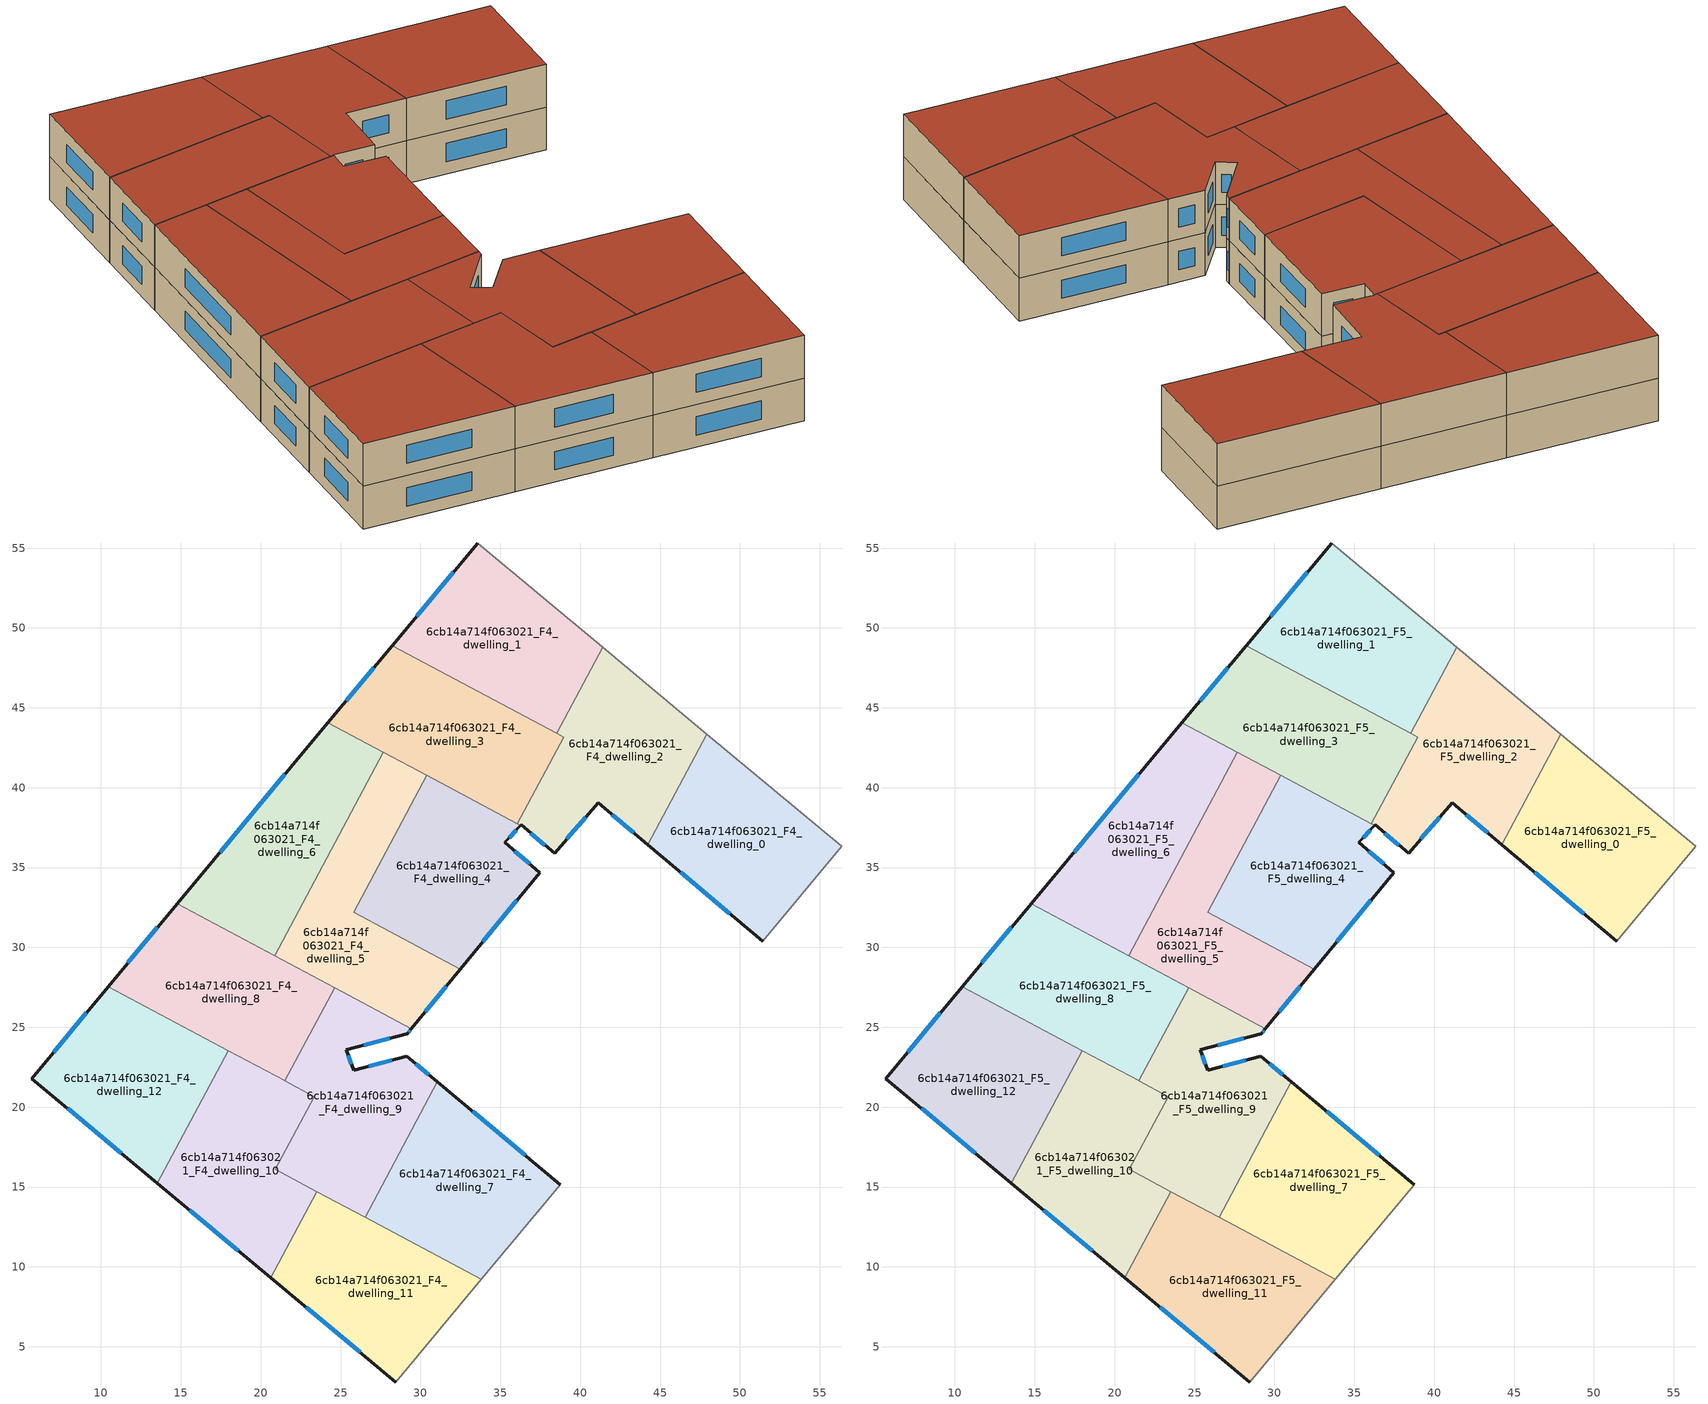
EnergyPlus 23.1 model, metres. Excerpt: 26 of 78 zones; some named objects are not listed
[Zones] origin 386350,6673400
6cb14a714f063021_F4_dwelling_0
 floor to 6cb14a714f063021_F3_dwelling_0 (EU_floor_Construction): 56.38,36.32 51.44,30.38 44.24,36.44 47.94,43.36 z12
 wall outside (EU_wall_Construction): 44.24,36.44 51.44,30.38 z12:15
 wall to 6cb14a714f063021_F4_dwelling_2 (EU_wall_Construction): 47.94,43.36 44.24,36.44 z12:15
 wall adiabatic (EU_wall_Construction): 51.44,30.38 56.38,36.32 47.94,43.36 z12:15
 window (EU_Window_Construction): 46.3,34.71 49.38,32.11 z12.86:14.14
6cb14a714f063021_F4_dwelling_1
 floor to 6cb14a714f063021_F3_dwelling_1 (EU_floor_Construction): 41.42,48.79 38.54,43.39 28.23,48.9 33.58,55.32 z12
 wall outside (EU_wall_Construction): 33.58,55.32 28.23,48.9 z12:15
 wall adiabatic (EU_wall_Construction): 41.42,48.79 33.58,55.32 z12:15
 wall to 6cb14a714f063021_F4_dwelling_2 (EU_wall_Construction): 38.54,43.39 41.42,48.79 z12:15
 wall to 6cb14a714f063021_F4_dwelling_3 (EU_wall_Construction): 28.23,48.9 38.54,43.39 z12:15
 window (EU_Window_Construction): 32.05,53.49 29.76,50.73 z12.86:14.14
6cb14a714f063021_F4_dwelling_10
 floor to 6cb14a714f063021_F3_dwelling_10 (EU_floor_Construction): 23.35,20.66 20.92,16.1 23.5,14.72 20.62,9.33 13.53,15.24 17.96,23.54 z12
 wall outside (EU_wall_Construction): 13.53,15.24 20.62,9.33 z12:15
 wall to 6cb14a714f063021_F4_dwelling_11 (EU_wall_Construction): 20.62,9.33 23.5,14.72 z12:15
 wall to 6cb14a714f063021_F4_dwelling_12 (EU_wall_Construction): 17.96,23.54 13.53,15.24 z12:15
 wall to 6cb14a714f063021_F4_dwelling_9 (EU_wall_Construction): 23.5,14.72 20.92,16.1 23.35,20.66 21.52,21.64 z12:15
 wall to 6cb14a714f063021_F4_dwelling_8 (EU_wall_Construction): 21.52,21.64 17.96,23.54 z12:15
 window (EU_Window_Construction): 15.56,13.55 18.6,11.01 z12.86:14.14
6cb14a714f063021_F4_dwelling_11
 floor to 6cb14a714f063021_F3_dwelling_11 (EU_floor_Construction): 33.82,9.22 28.47,2.79 20.62,9.33 23.5,14.72 z12
 wall outside (EU_wall_Construction): 20.62,9.33 28.47,2.79 z12:15
 wall adiabatic (EU_wall_Construction): 28.47,2.79 33.82,9.22 z12:15
 wall to 6cb14a714f063021_F4_dwelling_7 (EU_wall_Construction): 33.82,9.22 26.54,13.1 z12:15
 wall to 6cb14a714f063021_F4_dwelling_9 (EU_wall_Construction): 26.54,13.1 23.5,14.72 z12:15
 window (EU_Window_Construction): 22.87,7.46 26.23,4.66 z12.86:14.14
6cb14a714f063021_F4_dwelling_12
 floor to 6cb14a714f063021_F3_dwelling_12 (EU_floor_Construction): 17.96,23.54 13.53,15.24 5.66,21.79 10.45,27.54 z12
 wall outside (EU_wall_Construction): 10.45,27.54 5.66,21.79 13.53,15.24 z12:15
 wall to 6cb14a714f063021_F4_dwelling_8 (EU_wall_Construction): 17.96,23.54 10.45,27.54 z12:15
 window (EU_Window_Construction): 7.91,19.92 11.28,17.11 / 9.08,25.9 7.03,23.44 z12.86:14.14
6cb14a714f063021_F4_dwelling_2
 floor to 6cb14a714f063021_F3_dwelling_2 (EU_floor_Construction): 47.94,43.36 44.24,36.44 41.13,39.06 38.4,35.89 36.3,37.67 36.27,37.64 36.08,37.74 38.97,43.17 38.54,43.39 41.42,48.79 z12
 wall outside (EU_wall_Construction): 36.27,37.64 36.3,37.67 38.4,35.89 41.13,39.06 44.24,36.44 z12:15
 wall to 6cb14a714f063021_F4_dwelling_3 (EU_wall_Construction): 38.54,43.39 38.97,43.17 36.08,37.74 z12:15
 wall adiabatic (EU_wall_Construction): 47.94,43.36 41.42,48.79 z12:15
 wall to 6cb14a714f063021_F4_dwelling_4 (EU_wall_Construction): 36.08,37.74 36.27,37.64 z12:15
 window (EU_Window_Construction): 36.9,37.16 37.8,36.4 / 42.02,38.31 43.35,37.18 / 39.18,36.8 40.35,38.15 z12.86:14.14
6cb14a714f063021_F4_dwelling_3
 floor to 6cb14a714f063021_F3_dwelling_3 (EU_floor_Construction): 38.97,43.17 36.08,37.74 24.21,44.07 28.23,48.9 z12
 wall outside (EU_wall_Construction): 28.23,48.9 24.21,44.07 z12:15
 wall to 6cb14a714f063021_F4_dwelling_6 (EU_wall_Construction): 24.21,44.07 27.67,42.23 z12:15
 wall to 6cb14a714f063021_F4_dwelling_5 (EU_wall_Construction): 27.67,42.23 30.4,40.77 z12:15
 wall to 6cb14a714f063021_F4_dwelling_4 (EU_wall_Construction): 30.4,40.77 36.08,37.74 z12:15
 window (EU_Window_Construction): 27.08,47.52 25.36,45.45 z12.86:14.14
6cb14a714f063021_F4_dwelling_4
 floor to 6cb14a714f063021_F3_dwelling_4 (EU_floor_Construction): 36.27,37.64 35.29,36.57 37.47,34.69 32.49,28.63 25.82,32.19 30.4,40.77 z12
 wall outside (EU_wall_Construction): 32.49,28.63 37.47,34.69 35.29,36.57 36.27,37.64 z12:15
 wall to 6cb14a714f063021_F4_dwelling_5 (EU_wall_Construction): 30.4,40.77 25.82,32.19 32.49,28.63 z12:15
 window (EU_Window_Construction): 35.57,36.88 35.99,37.33 / 36.85,35.23 35.91,36.03 / 33.91,30.36 36.05,32.96 z12.86:14.14
6cb14a714f063021_F4_dwelling_5
 floor to 6cb14a714f063021_F3_dwelling_5 (EU_floor_Construction): 30.4,40.77 25.82,32.19 32.49,28.63 29.43,24.91 20.86,29.48 27.67,42.23 z12
 wall outside (EU_wall_Construction): 29.43,24.91 32.49,28.63 z12:15
 wall to 6cb14a714f063021_F4_dwelling_6 (EU_wall_Construction): 27.67,42.23 20.86,29.48 z12:15
 wall to 6cb14a714f063021_F4_dwelling_9 (EU_wall_Construction): 24.63,27.47 29.43,24.91 z12:15
 wall to 6cb14a714f063021_F4_dwelling_8 (EU_wall_Construction): 20.86,29.48 24.63,27.47 z12:15
 window (EU_Window_Construction): 30.31,25.97 31.62,27.57 z12.86:14.14
6cb14a714f063021_F4_dwelling_6
 floor to 6cb14a714f063021_F3_dwelling_6 (EU_floor_Construction): 27.67,42.23 20.86,29.48 14.77,32.73 24.21,44.07 z12
 wall outside (EU_wall_Construction): 24.21,44.07 14.77,32.73 z12:15
 wall to 6cb14a714f063021_F4_dwelling_8 (EU_wall_Construction): 14.77,32.73 20.86,29.48 z12:15
 window (EU_Window_Construction): 21.51,40.83 17.47,35.97 z12.86:14.14
6cb14a714f063021_F4_dwelling_7
 floor to 6cb14a714f063021_F3_dwelling_7 (EU_floor_Construction): 38.76,15.16 33.82,9.22 26.54,13.1 31.06,21.58 z12
 wall outside (EU_wall_Construction): 38.76,15.16 31.06,21.58 z12:15
 wall adiabatic (EU_wall_Construction): 33.82,9.22 38.76,15.16 z12:15
 wall to 6cb14a714f063021_F4_dwelling_9 (EU_wall_Construction): 31.06,21.58 26.54,13.1 z12:15
 window (EU_Window_Construction): 36.56,16.99 33.26,19.75 z12.86:14.14
6cb14a714f063021_F4_dwelling_8
 floor to 6cb14a714f063021_F3_dwelling_8 (EU_floor_Construction): 24.63,27.47 21.52,21.64 10.45,27.54 14.77,32.73 z12
 wall outside (EU_wall_Construction): 14.77,32.73 10.45,27.54 z12:15
 wall to 6cb14a714f063021_F4_dwelling_9 (EU_wall_Construction): 21.52,21.64 24.63,27.47 z12:15
 window (EU_Window_Construction): 13.54,31.25 11.68,29.03 z12.86:14.14
6cb14a714f063021_F4_dwelling_9
 floor to 6cb14a714f063021_F3_dwelling_9 (EU_floor_Construction): 29.43,24.91 29.18,24.61 25.35,23.6 25.81,22.33 29.15,23.17 31.06,21.58 26.54,13.1 20.92,16.1 23.35,20.66 21.52,21.64 24.63,27.47 z12
 wall outside (EU_wall_Construction): 31.06,21.58 29.15,23.17 25.81,22.33 25.35,23.6 29.18,24.61 29.43,24.91 z12:15
 window (EU_Window_Construction): 28.2,22.93 26.77,22.57 / 30.52,22.04 29.7,22.72 / 29.26,24.69 29.36,24.82 / 26.45,23.89 28.09,24.32 / 25.68,22.69 25.48,23.23 z12.86:14.14
6cb14a714f063021_F5_dwelling_0
 floor to 6cb14a714f063021_F4_dwelling_0 (EU_floor_Construction): 56.38,36.32 51.44,30.38 44.24,36.44 47.94,43.36 z15
 wall outside (EU_wall_Construction): 44.24,36.44 51.44,30.38 z15:18
 wall to 6cb14a714f063021_F5_dwelling_2 (EU_wall_Construction): 47.94,43.36 44.24,36.44 z15:18
 wall adiabatic (EU_wall_Construction): 51.44,30.38 56.38,36.32 47.94,43.36 z15:18
 window (EU_Window_Construction): 46.3,34.71 49.38,32.11 z15.86:17.14
 roof outside (EU_roof_Construction): 51.44,30.38 56.38,36.32 47.94,43.36 44.24,36.44 z18
6cb14a714f063021_F5_dwelling_1
 floor to 6cb14a714f063021_F4_dwelling_1 (EU_floor_Construction): 41.42,48.79 38.54,43.39 28.23,48.9 33.58,55.32 z15
 wall outside (EU_wall_Construction): 33.58,55.32 28.23,48.9 z15:18
 wall adiabatic (EU_wall_Construction): 41.42,48.79 33.58,55.32 z15:18
 wall to 6cb14a714f063021_F5_dwelling_2 (EU_wall_Construction): 38.54,43.39 41.42,48.79 z15:18
 wall to 6cb14a714f063021_F5_dwelling_3 (EU_wall_Construction): 28.23,48.9 38.54,43.39 z15:18
 window (EU_Window_Construction): 32.05,53.49 29.76,50.73 z15.86:17.14
 roof outside (EU_roof_Construction): 38.54,43.39 41.42,48.79 33.58,55.32 28.23,48.9 z18
6cb14a714f063021_F5_dwelling_10
 floor to 6cb14a714f063021_F4_dwelling_10 (EU_floor_Construction): 23.35,20.66 20.92,16.1 23.5,14.72 20.62,9.33 13.53,15.24 17.96,23.54 z15
 wall outside (EU_wall_Construction): 13.53,15.24 20.62,9.33 z15:18
 wall to 6cb14a714f063021_F5_dwelling_11 (EU_wall_Construction): 20.62,9.33 23.5,14.72 z15:18
 wall to 6cb14a714f063021_F5_dwelling_12 (EU_wall_Construction): 17.96,23.54 13.53,15.24 z15:18
 wall to 6cb14a714f063021_F5_dwelling_9 (EU_wall_Construction): 23.5,14.72 20.92,16.1 23.35,20.66 21.52,21.64 z15:18
 wall to 6cb14a714f063021_F5_dwelling_8 (EU_wall_Construction): 21.52,21.64 17.96,23.54 z15:18
 window (EU_Window_Construction): 15.56,13.55 18.6,11.01 z15.86:17.14
 roof outside (EU_roof_Construction): 20.62,9.33 23.5,14.72 20.92,16.1 23.35,20.66 17.96,23.54 13.53,15.24 z18
6cb14a714f063021_F5_dwelling_11
 floor to 6cb14a714f063021_F4_dwelling_11 (EU_floor_Construction): 33.82,9.22 28.47,2.79 20.62,9.33 23.5,14.72 z15
 wall outside (EU_wall_Construction): 20.62,9.33 28.47,2.79 z15:18
 wall adiabatic (EU_wall_Construction): 28.47,2.79 33.82,9.22 z15:18
 wall to 6cb14a714f063021_F5_dwelling_7 (EU_wall_Construction): 33.82,9.22 26.54,13.1 z15:18
 wall to 6cb14a714f063021_F5_dwelling_9 (EU_wall_Construction): 26.54,13.1 23.5,14.72 z15:18
 window (EU_Window_Construction): 22.87,7.46 26.23,4.66 z15.86:17.14
 roof outside (EU_roof_Construction): 28.47,2.79 33.82,9.22 23.5,14.72 20.62,9.33 z18
6cb14a714f063021_F5_dwelling_12
 floor to 6cb14a714f063021_F4_dwelling_12 (EU_floor_Construction): 17.96,23.54 13.53,15.24 5.66,21.79 10.45,27.54 z15
 wall outside (EU_wall_Construction): 10.45,27.54 5.66,21.79 13.53,15.24 z15:18
 wall to 6cb14a714f063021_F5_dwelling_8 (EU_wall_Construction): 17.96,23.54 10.45,27.54 z15:18
 window (EU_Window_Construction): 7.91,19.92 11.28,17.11 / 9.08,25.9 7.03,23.44 z15.86:17.14
 roof outside (EU_roof_Construction): 13.53,15.24 17.96,23.54 10.45,27.54 5.66,21.79 z18
6cb14a714f063021_F5_dwelling_2
 floor to 6cb14a714f063021_F4_dwelling_2 (EU_floor_Construction): 47.94,43.36 44.24,36.44 41.13,39.06 38.4,35.89 36.3,37.67 36.27,37.64 36.08,37.74 38.97,43.17 38.54,43.39 41.42,48.79 z15
 wall outside (EU_wall_Construction): 36.27,37.64 36.3,37.67 38.4,35.89 41.13,39.06 44.24,36.44 z15:18
 wall to 6cb14a714f063021_F5_dwelling_3 (EU_wall_Construction): 38.54,43.39 38.97,43.17 36.08,37.74 z15:18
 wall adiabatic (EU_wall_Construction): 47.94,43.36 41.42,48.79 z15:18
 wall to 6cb14a714f063021_F5_dwelling_4 (EU_wall_Construction): 36.08,37.74 36.27,37.64 z15:18
 window (EU_Window_Construction): 36.9,37.16 37.8,36.4 / 42.02,38.31 43.35,37.18 / 39.18,36.8 40.35,38.15 z15.86:17.14
 roof outside (EU_roof_Construction): 44.24,36.44 47.94,43.36 41.42,48.79 38.54,43.39 38.97,43.17 36.08,37.74 36.27,37.64 36.3,37.67 38.4,35.89 41.13,39.06 z18
6cb14a714f063021_F5_dwelling_3
 floor to 6cb14a714f063021_F4_dwelling_3 (EU_floor_Construction): 38.97,43.17 36.08,37.74 24.21,44.07 28.23,48.9 z15
 wall outside (EU_wall_Construction): 28.23,48.9 24.21,44.07 z15:18
 wall to 6cb14a714f063021_F5_dwelling_6 (EU_wall_Construction): 24.21,44.07 27.67,42.23 z15:18
 wall to 6cb14a714f063021_F5_dwelling_5 (EU_wall_Construction): 27.67,42.23 30.4,40.77 z15:18
 wall to 6cb14a714f063021_F5_dwelling_4 (EU_wall_Construction): 30.4,40.77 36.08,37.74 z15:18
 window (EU_Window_Construction): 27.08,47.52 25.36,45.45 z15.86:17.14
 roof outside (EU_roof_Construction): 36.08,37.74 38.97,43.17 28.23,48.9 24.21,44.07 z18
6cb14a714f063021_F5_dwelling_4
 floor to 6cb14a714f063021_F4_dwelling_4 (EU_floor_Construction): 36.27,37.64 35.29,36.57 37.47,34.69 32.49,28.63 25.82,32.19 30.4,40.77 z15
 wall outside (EU_wall_Construction): 32.49,28.63 37.47,34.69 35.29,36.57 36.27,37.64 z15:18
 wall to 6cb14a714f063021_F5_dwelling_5 (EU_wall_Construction): 30.4,40.77 25.82,32.19 32.49,28.63 z15:18
 window (EU_Window_Construction): 35.57,36.88 35.99,37.33 / 36.85,35.23 35.91,36.03 / 33.91,30.36 36.05,32.96 z15.86:17.14
 roof outside (EU_roof_Construction): 32.49,28.63 37.47,34.69 35.29,36.57 36.27,37.64 30.4,40.77 25.82,32.19 z18
6cb14a714f063021_F5_dwelling_5
 floor to 6cb14a714f063021_F4_dwelling_5 (EU_floor_Construction): 30.4,40.77 25.82,32.19 32.49,28.63 29.43,24.91 20.86,29.48 27.67,42.23 z15
 wall outside (EU_wall_Construction): 29.43,24.91 32.49,28.63 z15:18
 wall to 6cb14a714f063021_F5_dwelling_6 (EU_wall_Construction): 27.67,42.23 20.86,29.48 z15:18
 wall to 6cb14a714f063021_F5_dwelling_9 (EU_wall_Construction): 24.63,27.47 29.43,24.91 z15:18
 wall to 6cb14a714f063021_F5_dwelling_8 (EU_wall_Construction): 20.86,29.48 24.63,27.47 z15:18
 window (EU_Window_Construction): 30.31,25.97 31.62,27.57 z15.86:17.14
 roof outside (EU_roof_Construction): 29.43,24.91 32.49,28.63 25.82,32.19 30.4,40.77 27.67,42.23 20.86,29.48 z18
6cb14a714f063021_F5_dwelling_6
 floor to 6cb14a714f063021_F4_dwelling_6 (EU_floor_Construction): 27.67,42.23 20.86,29.48 14.77,32.73 24.21,44.07 z15
 wall outside (EU_wall_Construction): 24.21,44.07 14.77,32.73 z15:18
 wall to 6cb14a714f063021_F5_dwelling_8 (EU_wall_Construction): 14.77,32.73 20.86,29.48 z15:18
 window (EU_Window_Construction): 21.51,40.83 17.47,35.97 z15.86:17.14
 roof outside (EU_roof_Construction): 20.86,29.48 27.67,42.23 24.21,44.07 14.77,32.73 z18
6cb14a714f063021_F5_dwelling_7
 floor to 6cb14a714f063021_F4_dwelling_7 (EU_floor_Construction): 38.76,15.16 33.82,9.22 26.54,13.1 31.06,21.58 z15
 wall outside (EU_wall_Construction): 38.76,15.16 31.06,21.58 z15:18
 wall adiabatic (EU_wall_Construction): 33.82,9.22 38.76,15.16 z15:18
 wall to 6cb14a714f063021_F5_dwelling_9 (EU_wall_Construction): 31.06,21.58 26.54,13.1 z15:18
 window (EU_Window_Construction): 36.56,16.99 33.26,19.75 z15.86:17.14
 roof outside (EU_roof_Construction): 33.82,9.22 38.76,15.16 31.06,21.58 26.54,13.1 z18
6cb14a714f063021_F5_dwelling_8
 floor to 6cb14a714f063021_F4_dwelling_8 (EU_floor_Construction): 24.63,27.47 21.52,21.64 10.45,27.54 14.77,32.73 z15
 wall outside (EU_wall_Construction): 14.77,32.73 10.45,27.54 z15:18
 wall to 6cb14a714f063021_F5_dwelling_9 (EU_wall_Construction): 21.52,21.64 24.63,27.47 z15:18
 window (EU_Window_Construction): 13.54,31.25 11.68,29.03 z15.86:17.14
 roof outside (EU_roof_Construction): 21.52,21.64 24.63,27.47 14.77,32.73 10.45,27.54 z18
6cb14a714f063021_F5_dwelling_9
 floor to 6cb14a714f063021_F4_dwelling_9 (EU_floor_Construction): 29.43,24.91 29.18,24.61 25.35,23.6 25.81,22.33 29.15,23.17 31.06,21.58 26.54,13.1 20.92,16.1 23.35,20.66 21.52,21.64 24.63,27.47 z15
 wall outside (EU_wall_Construction): 31.06,21.58 29.15,23.17 25.81,22.33 25.35,23.6 29.18,24.61 29.43,24.91 z15:18
 window (EU_Window_Construction): 28.2,22.93 26.77,22.57 / 30.52,22.04 29.7,22.72 / 29.26,24.69 29.36,24.82 / 26.45,23.89 28.09,24.32 / 25.68,22.69 25.48,23.23 z15.86:17.14
 roof outside (EU_roof_Construction): 26.54,13.1 31.06,21.58 29.15,23.17 25.81,22.33 25.35,23.6 29.18,24.61 29.43,24.91 24.63,27.47 21.52,21.64 23.35,20.66 20.92,16.1 z18
[Building]
EU S2 Campaign: North Axis=0; Terrain=City; Solar Distribution=FullExterior
[Site:Location]
Helsinki-Vantaa.AP: Latitude=60.317; Longitude=24.963; Time Zone=2; Elevation=54.6
[SizingPeriod:WeatherFileDays]
AnnualSizingPeriod: Begin Month=1; Begin Day of Month=1; End Month=12; End Day of Month=31; Day of Week for Start Day=Monday; Use Weather File Daylight Saving Period=No; Use Weather File Rain and Snow Indicators=No
[MATERIAL]
EU_InternalMass_Material: Roughness=MediumRough; Thickness=0.1; Conductivity=1; Density=1800; Specific Heat=900; Thermal Absorptance=0.9; Solar Absorptance=0.7; Visible Absorptance=0.7
[MATERIAL:NOMASS] Roughness=MediumRough; Thermal Absorptance=0.9; Solar Absorptance=0.7; Visible Absorptance=0.7
Name | Thermal Resistance
EU_wall_NoMass | 1.10183
EU_roof_NoMass; EU_floor_NoMass | 1.70606
[WINDOWMATERIAL:SIMPLEGLAZINGSYSTEM]
EU_Window_SimpleGlazing: UFactor=3.11035; Solar Heat Gain Coefficient=0.8; Visible Transmittance=0.8
[CONSTRUCTION]
EU_wall_Construction: EU_wall_NoMass
EU_roof_Construction: EU_roof_NoMass
EU_floor_Construction: EU_floor_NoMass
EU_Window_Construction: EU_Window_SimpleGlazing
EU_InternalMass_Construction: EU_InternalMass_Material
[ZONE] Type=1; Multiplier=1; Ceiling Height=autocalculate; Floor Area=autocalculate; Part of Total Floor Area=Yes
Name | Volume
6cb14a714f063021_F4_dwelling_0; 6cb14a714f063021_F5_dwelling_0 | 235.708
6cb14a714f063021_F4_dwelling_1; 6cb14a714f063021_F5_dwelling_1 | 235.207
6cb14a714f063021_F4_dwelling_10; 6cb14a714f063021_F5_dwelling_10 | 235.175
6cb14a714f063021_F4_dwelling_11; 6cb14a714f063021_F5_dwelling_11 | 235.19
6cb14a714f063021_F4_dwelling_12; 6cb14a714f063021_F5_dwelling_12 | 235.186
6cb14a714f063021_F4_dwelling_2; 6cb14a714f063021_F5_dwelling_2 | 235.713
6cb14a714f063021_F4_dwelling_3; 6cb14a714f063021_F5_dwelling_3 | 236.254
6cb14a714f063021_F4_dwelling_4; 6cb14a714f063021_F5_dwelling_4 | 234.135
6cb14a714f063021_F4_dwelling_5; 6cb14a714f063021_F5_dwelling_5 | 234.663
6cb14a714f063021_F4_dwelling_6; 6cb14a714f063021_F5_dwelling_6 | 234.624
6cb14a714f063021_F4_dwelling_7; 6cb14a714f063021_F5_dwelling_7 | 235.203
6cb14a714f063021_F4_dwelling_8; 6cb14a714f063021_F5_dwelling_8; 6cb14a714f063021_F4_dwelling_9; 6cb14a714f063021_F5_dwelling_9 | 235.195
[INTERNALMASS] Construction=EU_InternalMass_Construction
Name | Zone or ZoneList | Surface Area
6cb14a714f063021_F4_dwelling_0_EU_InternalMass | 6cb14a714f063021_F4_dwelling_0 | 78.573
6cb14a714f063021_F4_dwelling_1_EU_InternalMass | 6cb14a714f063021_F4_dwelling_1 | 78.4051
6cb14a714f063021_F4_dwelling_2_EU_InternalMass | 6cb14a714f063021_F4_dwelling_2 | 78.5716
6cb14a714f063021_F4_dwelling_3_EU_InternalMass | 6cb14a714f063021_F4_dwelling_3 | 78.7535
6cb14a714f063021_F4_dwelling_4_EU_InternalMass | 6cb14a714f063021_F4_dwelling_4 | 78.0441
6cb14a714f063021_F4_dwelling_5_EU_InternalMass | 6cb14a714f063021_F4_dwelling_5 | 78.2207
6cb14a714f063021_F4_dwelling_6_EU_InternalMass | 6cb14a714f063021_F4_dwelling_6 | 78.2093
6cb14a714f063021_F4_dwelling_7_EU_InternalMass | 6cb14a714f063021_F4_dwelling_7 | 78.4006
6cb14a714f063021_F4_dwelling_8_EU_InternalMass | 6cb14a714f063021_F4_dwelling_8 | 78.3981
6cb14a714f063021_F4_dwelling_9_EU_InternalMass | 6cb14a714f063021_F4_dwelling_9 | 78.3985
6cb14a714f063021_F4_dwelling_10_EU_InternalMass | 6cb14a714f063021_F4_dwelling_10 | 78.3919
6cb14a714f063021_F4_dwelling_11_EU_InternalMass | 6cb14a714f063021_F4_dwelling_11 | 78.3971
6cb14a714f063021_F4_dwelling_12_EU_InternalMass | 6cb14a714f063021_F4_dwelling_12 | 78.3966
6cb14a714f063021_F5_dwelling_0_EU_InternalMass | 6cb14a714f063021_F5_dwelling_0 | 78.573
6cb14a714f063021_F5_dwelling_1_EU_InternalMass | 6cb14a714f063021_F5_dwelling_1 | 78.4051
6cb14a714f063021_F5_dwelling_2_EU_InternalMass | 6cb14a714f063021_F5_dwelling_2 | 78.5716
6cb14a714f063021_F5_dwelling_3_EU_InternalMass | 6cb14a714f063021_F5_dwelling_3 | 78.7535
6cb14a714f063021_F5_dwelling_4_EU_InternalMass | 6cb14a714f063021_F5_dwelling_4 | 78.0441
6cb14a714f063021_F5_dwelling_5_EU_InternalMass | 6cb14a714f063021_F5_dwelling_5 | 78.2207
6cb14a714f063021_F5_dwelling_6_EU_InternalMass | 6cb14a714f063021_F5_dwelling_6 | 78.2093
6cb14a714f063021_F5_dwelling_7_EU_InternalMass | 6cb14a714f063021_F5_dwelling_7 | 78.4006
6cb14a714f063021_F5_dwelling_8_EU_InternalMass | 6cb14a714f063021_F5_dwelling_8 | 78.3981
6cb14a714f063021_F5_dwelling_9_EU_InternalMass | 6cb14a714f063021_F5_dwelling_9 | 78.3985
6cb14a714f063021_F5_dwelling_10_EU_InternalMass | 6cb14a714f063021_F5_dwelling_10 | 78.3919
6cb14a714f063021_F5_dwelling_11_EU_InternalMass | 6cb14a714f063021_F5_dwelling_11 | 78.3971
6cb14a714f063021_F5_dwelling_12_EU_InternalMass | 6cb14a714f063021_F5_dwelling_12 | 78.3966
[OTHEREQUIPMENT] Fuel Type=Electricity; Design Level Calculation Method=Watts/Area; Power per Zone Floor Area=1; Fraction Latent=0; Fraction Radiant=0; Fraction Lost=0; Carbon Dioxide Generation Rate=0; EndUse Subcategory=EU_Step8_InternalGains
Name | Zone or ZoneList or Space or SpaceList | Schedule
EU_Step8_InternalGain_6cb14a714f063021_F4_dwelling_0_f000 | 6cb14a714f063021_F4_dwelling_0 | EU_Step8_GainSchedule_6cb14a714f063021_F4_dwelling_0_f000
EU_Step8_InternalGain_6cb14a714f063021_F4_dwelling_1_f000 | 6cb14a714f063021_F4_dwelling_1 | EU_Step8_GainSchedule_6cb14a714f063021_F4_dwelling_1_f000
EU_Step8_InternalGain_6cb14a714f063021_F4_dwelling_2_f000 | 6cb14a714f063021_F4_dwelling_2 | EU_Step8_GainSchedule_6cb14a714f063021_F4_dwelling_2_f000
EU_Step8_InternalGain_6cb14a714f063021_F4_dwelling_3_f000 | 6cb14a714f063021_F4_dwelling_3 | EU_Step8_GainSchedule_6cb14a714f063021_F4_dwelling_3_f000
EU_Step8_InternalGain_6cb14a714f063021_F4_dwelling_4_f000 | 6cb14a714f063021_F4_dwelling_4 | EU_Step8_GainSchedule_6cb14a714f063021_F4_dwelling_4_f000
EU_Step8_InternalGain_6cb14a714f063021_F4_dwelling_5_f000 | 6cb14a714f063021_F4_dwelling_5 | EU_Step8_GainSchedule_6cb14a714f063021_F4_dwelling_5_f000
EU_Step8_InternalGain_6cb14a714f063021_F4_dwelling_6_f000 | 6cb14a714f063021_F4_dwelling_6 | EU_Step8_GainSchedule_6cb14a714f063021_F4_dwelling_6_f000
EU_Step8_InternalGain_6cb14a714f063021_F4_dwelling_7_f000 | 6cb14a714f063021_F4_dwelling_7 | EU_Step8_GainSchedule_6cb14a714f063021_F4_dwelling_7_f000
EU_Step8_InternalGain_6cb14a714f063021_F4_dwelling_8_f000 | 6cb14a714f063021_F4_dwelling_8 | EU_Step8_GainSchedule_6cb14a714f063021_F4_dwelling_8_f000
EU_Step8_InternalGain_6cb14a714f063021_F4_dwelling_9_f000 | 6cb14a714f063021_F4_dwelling_9 | EU_Step8_GainSchedule_6cb14a714f063021_F4_dwelling_9_f000
EU_Step8_InternalGain_6cb14a714f063021_F4_dwelling_10_f000 | 6cb14a714f063021_F4_dwelling_10 | EU_Step8_GainSchedule_6cb14a714f063021_F4_dwelling_10_f000
EU_Step8_InternalGain_6cb14a714f063021_F4_dwelling_11_f000 | 6cb14a714f063021_F4_dwelling_11 | EU_Step8_GainSchedule_6cb14a714f063021_F4_dwelling_11_f000
EU_Step8_InternalGain_6cb14a714f063021_F4_dwelling_12_f000 | 6cb14a714f063021_F4_dwelling_12 | EU_Step8_GainSchedule_6cb14a714f063021_F4_dwelling_12_f000
EU_Step8_InternalGain_6cb14a714f063021_F5_dwelling_0_f000 | 6cb14a714f063021_F5_dwelling_0 | EU_Step8_GainSchedule_6cb14a714f063021_F5_dwelling_0_f000
EU_Step8_InternalGain_6cb14a714f063021_F5_dwelling_1_f000 | 6cb14a714f063021_F5_dwelling_1 | EU_Step8_GainSchedule_6cb14a714f063021_F5_dwelling_1_f000
EU_Step8_InternalGain_6cb14a714f063021_F5_dwelling_2_f000 | 6cb14a714f063021_F5_dwelling_2 | EU_Step8_GainSchedule_6cb14a714f063021_F5_dwelling_2_f000
EU_Step8_InternalGain_6cb14a714f063021_F5_dwelling_3_f000 | 6cb14a714f063021_F5_dwelling_3 | EU_Step8_GainSchedule_6cb14a714f063021_F5_dwelling_3_f000
EU_Step8_InternalGain_6cb14a714f063021_F5_dwelling_4_f000 | 6cb14a714f063021_F5_dwelling_4 | EU_Step8_GainSchedule_6cb14a714f063021_F5_dwelling_4_f000
EU_Step8_InternalGain_6cb14a714f063021_F5_dwelling_5_f000 | 6cb14a714f063021_F5_dwelling_5 | EU_Step8_GainSchedule_6cb14a714f063021_F5_dwelling_5_f000
EU_Step8_InternalGain_6cb14a714f063021_F5_dwelling_6_f000 | 6cb14a714f063021_F5_dwelling_6 | EU_Step8_GainSchedule_6cb14a714f063021_F5_dwelling_6_f000
EU_Step8_InternalGain_6cb14a714f063021_F5_dwelling_7_f000 | 6cb14a714f063021_F5_dwelling_7 | EU_Step8_GainSchedule_6cb14a714f063021_F5_dwelling_7_f000
EU_Step8_InternalGain_6cb14a714f063021_F5_dwelling_8_f000 | 6cb14a714f063021_F5_dwelling_8 | EU_Step8_GainSchedule_6cb14a714f063021_F5_dwelling_8_f000
EU_Step8_InternalGain_6cb14a714f063021_F5_dwelling_9_f000 | 6cb14a714f063021_F5_dwelling_9 | EU_Step8_GainSchedule_6cb14a714f063021_F5_dwelling_9_f000
EU_Step8_InternalGain_6cb14a714f063021_F5_dwelling_10_f000 | 6cb14a714f063021_F5_dwelling_10 | EU_Step8_GainSchedule_6cb14a714f063021_F5_dwelling_10_f000
EU_Step8_InternalGain_6cb14a714f063021_F5_dwelling_11_f000 | 6cb14a714f063021_F5_dwelling_11 | EU_Step8_GainSchedule_6cb14a714f063021_F5_dwelling_11_f000
EU_Step8_InternalGain_6cb14a714f063021_F5_dwelling_12_f000 | 6cb14a714f063021_F5_dwelling_12 | EU_Step8_GainSchedule_6cb14a714f063021_F5_dwelling_12_f000
[ZONEVENTILATION:DESIGNFLOWRATE] Schedule=EU_AlwaysOn; Design Flow Rate Calculation Method=AirChanges/Hour; Air Changes per Hour=0.756316; Ventilation Type=Natural; Fan Pressure Rise=0; Fan Total Efficiency=1; Constant Term Coefficient=1; Temperature Term Coefficient=0; Velocity Term Coefficient=0; Velocity Squared Term Coefficient=0; Minimum Indoor Temperature=-100; Maximum Indoor Temperature=100; Delta Temperature=-100; Minimum Outdoor Temperature=-100; Maximum Outdoor Temperature=100; Maximum Wind Speed=40
Name | Zone or ZoneList or Space or SpaceList
EU_ConstantAir_6cb14a714f063021_F4_dwelling_0 | 6cb14a714f063021_F4_dwelling_0
EU_ConstantAir_6cb14a714f063021_F4_dwelling_1 | 6cb14a714f063021_F4_dwelling_1
EU_ConstantAir_6cb14a714f063021_F4_dwelling_2 | 6cb14a714f063021_F4_dwelling_2
EU_ConstantAir_6cb14a714f063021_F4_dwelling_3 | 6cb14a714f063021_F4_dwelling_3
EU_ConstantAir_6cb14a714f063021_F4_dwelling_4 | 6cb14a714f063021_F4_dwelling_4
EU_ConstantAir_6cb14a714f063021_F4_dwelling_5 | 6cb14a714f063021_F4_dwelling_5
EU_ConstantAir_6cb14a714f063021_F4_dwelling_6 | 6cb14a714f063021_F4_dwelling_6
EU_ConstantAir_6cb14a714f063021_F4_dwelling_7 | 6cb14a714f063021_F4_dwelling_7
EU_ConstantAir_6cb14a714f063021_F4_dwelling_8 | 6cb14a714f063021_F4_dwelling_8
EU_ConstantAir_6cb14a714f063021_F4_dwelling_9 | 6cb14a714f063021_F4_dwelling_9
EU_ConstantAir_6cb14a714f063021_F4_dwelling_10 | 6cb14a714f063021_F4_dwelling_10
EU_ConstantAir_6cb14a714f063021_F4_dwelling_11 | 6cb14a714f063021_F4_dwelling_11
EU_ConstantAir_6cb14a714f063021_F4_dwelling_12 | 6cb14a714f063021_F4_dwelling_12
EU_ConstantAir_6cb14a714f063021_F5_dwelling_0 | 6cb14a714f063021_F5_dwelling_0
EU_ConstantAir_6cb14a714f063021_F5_dwelling_1 | 6cb14a714f063021_F5_dwelling_1
EU_ConstantAir_6cb14a714f063021_F5_dwelling_2 | 6cb14a714f063021_F5_dwelling_2
EU_ConstantAir_6cb14a714f063021_F5_dwelling_3 | 6cb14a714f063021_F5_dwelling_3
EU_ConstantAir_6cb14a714f063021_F5_dwelling_4 | 6cb14a714f063021_F5_dwelling_4
EU_ConstantAir_6cb14a714f063021_F5_dwelling_5 | 6cb14a714f063021_F5_dwelling_5
EU_ConstantAir_6cb14a714f063021_F5_dwelling_6 | 6cb14a714f063021_F5_dwelling_6
EU_ConstantAir_6cb14a714f063021_F5_dwelling_7 | 6cb14a714f063021_F5_dwelling_7
EU_ConstantAir_6cb14a714f063021_F5_dwelling_8 | 6cb14a714f063021_F5_dwelling_8
EU_ConstantAir_6cb14a714f063021_F5_dwelling_9 | 6cb14a714f063021_F5_dwelling_9
EU_ConstantAir_6cb14a714f063021_F5_dwelling_10 | 6cb14a714f063021_F5_dwelling_10
EU_ConstantAir_6cb14a714f063021_F5_dwelling_11 | 6cb14a714f063021_F5_dwelling_11
EU_ConstantAir_6cb14a714f063021_F5_dwelling_12 | 6cb14a714f063021_F5_dwelling_12
[HVACTEMPLATE:ZONE:IDEALLOADSAIRSYSTEM] System Availability Schedule=EU_AlwaysOn; Maximum Heating Supply Air Temperature=50; Minimum Cooling Supply Air Temperature=13; Maximum Heating Supply Air Humidity Ratio=0.0156; Minimum Cooling Supply Air Humidity Ratio=0.0077; Heating Limit=NoLimit; Cooling Limit=NoLimit; Heating Availability Schedule=EU_AlwaysOn; Cooling Availability Schedule=EU_CoolingOff; Dehumidification Control Type=ConstantSensibleHeatRatio; Cooling Sensible Heat Ratio=0.7; Dehumidification Setpoint=60; Humidification Control Type=None; Humidification Setpoint=30; Outdoor Air Method=None; Outdoor Air Flow Rate per Person=0.00944; Outdoor Air Flow Rate per Zone Floor Area=0; Outdoor Air Flow Rate per Zone=0; Demand Controlled Ventilation Type=None; Outdoor Air Economizer Type=NoEconomizer; Heat Recovery Type=None; Sensible Heat Recovery Effectiveness=0.7; Latent Heat Recovery Effectiveness=0.65
Name | Template Thermostat
6cb14a714f063021_F4_dwelling_0 | EU_HeatOnly_6cb14a714f063021_F4_dwelling_0
6cb14a714f063021_F4_dwelling_1 | EU_HeatOnly_6cb14a714f063021_F4_dwelling_1
6cb14a714f063021_F4_dwelling_2 | EU_HeatOnly_6cb14a714f063021_F4_dwelling_2
6cb14a714f063021_F4_dwelling_3 | EU_HeatOnly_6cb14a714f063021_F4_dwelling_3
6cb14a714f063021_F4_dwelling_4 | EU_HeatOnly_6cb14a714f063021_F4_dwelling_4
6cb14a714f063021_F4_dwelling_5 | EU_HeatOnly_6cb14a714f063021_F4_dwelling_5
6cb14a714f063021_F4_dwelling_6 | EU_HeatOnly_6cb14a714f063021_F4_dwelling_6
6cb14a714f063021_F4_dwelling_7 | EU_HeatOnly_6cb14a714f063021_F4_dwelling_7
6cb14a714f063021_F4_dwelling_8 | EU_HeatOnly_6cb14a714f063021_F4_dwelling_8
6cb14a714f063021_F4_dwelling_9 | EU_HeatOnly_6cb14a714f063021_F4_dwelling_9
6cb14a714f063021_F4_dwelling_10 | EU_HeatOnly_6cb14a714f063021_F4_dwelling_10
6cb14a714f063021_F4_dwelling_11 | EU_HeatOnly_6cb14a714f063021_F4_dwelling_11
6cb14a714f063021_F4_dwelling_12 | EU_HeatOnly_6cb14a714f063021_F4_dwelling_12
6cb14a714f063021_F5_dwelling_0 | EU_HeatOnly_6cb14a714f063021_F5_dwelling_0
6cb14a714f063021_F5_dwelling_1 | EU_HeatOnly_6cb14a714f063021_F5_dwelling_1
6cb14a714f063021_F5_dwelling_2 | EU_HeatOnly_6cb14a714f063021_F5_dwelling_2
6cb14a714f063021_F5_dwelling_3 | EU_HeatOnly_6cb14a714f063021_F5_dwelling_3
6cb14a714f063021_F5_dwelling_4 | EU_HeatOnly_6cb14a714f063021_F5_dwelling_4
6cb14a714f063021_F5_dwelling_5 | EU_HeatOnly_6cb14a714f063021_F5_dwelling_5
6cb14a714f063021_F5_dwelling_6 | EU_HeatOnly_6cb14a714f063021_F5_dwelling_6
6cb14a714f063021_F5_dwelling_7 | EU_HeatOnly_6cb14a714f063021_F5_dwelling_7
6cb14a714f063021_F5_dwelling_8 | EU_HeatOnly_6cb14a714f063021_F5_dwelling_8
6cb14a714f063021_F5_dwelling_9 | EU_HeatOnly_6cb14a714f063021_F5_dwelling_9
6cb14a714f063021_F5_dwelling_10 | EU_HeatOnly_6cb14a714f063021_F5_dwelling_10
6cb14a714f063021_F5_dwelling_11 | EU_HeatOnly_6cb14a714f063021_F5_dwelling_11
6cb14a714f063021_F5_dwelling_12 | EU_HeatOnly_6cb14a714f063021_F5_dwelling_12
[SIZING:ZONE] Zone Cooling Design Supply Air Temperature Input Method=SupplyAirTemperature; Zone Cooling Design Supply Air Temperature=13; Zone Heating Design Supply Air Temperature Input Method=SupplyAirTemperature; Zone Heating Design Supply Air Temperature=50; Zone Cooling Design Supply Air Humidity Ratio=0.008; Zone Heating Design Supply Air Humidity Ratio=0.008; Cooling Design Air Flow Method=DesignDay; Cooling Design Air Flow Rate=0; Cooling Minimum Air Flow per Zone Floor Area=0.000762; Cooling Minimum Air Flow=0; Cooling Minimum Air Flow Fraction=0.2; Heating Design Air Flow Method=DesignDay; Heating Design Air Flow Rate=0; Heating Maximum Air Flow per Zone Floor Area=0.002032; Heating Maximum Air Flow=0.141576; Heating Maximum Air Flow Fraction=0.3; Account for Dedicated Outdoor Air System=No; Dedicated Outdoor Air System Control Strategy=NeutralSupplyAir; Dedicated Outdoor Air Low Setpoint Temperature for Design=autosize; Dedicated Outdoor Air High Setpoint Temperature for Design=autosize; Zone Load Sizing Method=Sensible Load Only No Latent Load; Zone Latent Cooling Design Supply Air Humidity Ratio Input Method=HumidityRatioDifference; Zone Cooling Design Supply Air Humidity Ratio Difference=0.005; Zone Latent Heating Design Supply Air Humidity Ratio Input Method=HumidityRatioDifference; Zone Humidification Design Supply Air Humidity Ratio Difference=0.005
6cb14a714f063021_F4_dwelling_0; 6cb14a714f063021_F4_dwelling_1; 6cb14a714f063021_F4_dwelling_2; 6cb14a714f063021_F4_dwelling_3; 6cb14a714f063021_F4_dwelling_4; 6cb14a714f063021_F4_dwelling_5; 6cb14a714f063021_F4_dwelling_6; 6cb14a714f063021_F4_dwelling_7; 6cb14a714f063021_F4_dwelling_8; 6cb14a714f063021_F4_dwelling_9; 6cb14a714f063021_F4_dwelling_10; 6cb14a714f063021_F4_dwelling_11; 6cb14a714f063021_F4_dwelling_12; 6cb14a714f063021_F5_dwelling_0; 6cb14a714f063021_F5_dwelling_1; 6cb14a714f063021_F5_dwelling_2; 6cb14a714f063021_F5_dwelling_3; 6cb14a714f063021_F5_dwelling_4; 6cb14a714f063021_F5_dwelling_5; 6cb14a714f063021_F5_dwelling_6; 6cb14a714f063021_F5_dwelling_7; 6cb14a714f063021_F5_dwelling_8; 6cb14a714f063021_F5_dwelling_9; 6cb14a714f063021_F5_dwelling_10; 6cb14a714f063021_F5_dwelling_11; 6cb14a714f063021_F5_dwelling_12
[SCHEDULE:CONSTANT]
Name | Hourly Value
EU_AlwaysOn | 1
EU_CoolingOff | 0
[SCHEDULE:FILE] Column Number=1; Rows to Skip at Top=0; Number of Hours of Data=8760; Column Separator=Comma; Interpolate to Timestep=No; Minutes per Item=60; Adjust Schedule for Daylight Savings=Yes
Name | File
EU_Step8_GainSchedule_6cb14a714f063021_F4_dwelling_0_f000 | ../../schedules/6cb14a714f063021/6cb14a714f063021_F4_dwelling_0_f000_gain.csv
EU_Step8_GainSchedule_6cb14a714f063021_F4_dwelling_1_f000 | ../../schedules/6cb14a714f063021/6cb14a714f063021_F4_dwelling_1_f000_gain.csv
EU_Step8_GainSchedule_6cb14a714f063021_F4_dwelling_2_f000 | ../../schedules/6cb14a714f063021/6cb14a714f063021_F4_dwelling_2_f000_gain.csv
EU_Step8_GainSchedule_6cb14a714f063021_F4_dwelling_3_f000 | ../../schedules/6cb14a714f063021/6cb14a714f063021_F4_dwelling_3_f000_gain.csv
EU_Step8_GainSchedule_6cb14a714f063021_F4_dwelling_4_f000 | ../../schedules/6cb14a714f063021/6cb14a714f063021_F4_dwelling_4_f000_gain.csv
EU_Step8_GainSchedule_6cb14a714f063021_F4_dwelling_5_f000 | ../../schedules/6cb14a714f063021/6cb14a714f063021_F4_dwelling_5_f000_gain.csv
EU_Step8_GainSchedule_6cb14a714f063021_F4_dwelling_6_f000 | ../../schedules/6cb14a714f063021/6cb14a714f063021_F4_dwelling_6_f000_gain.csv
EU_Step8_GainSchedule_6cb14a714f063021_F4_dwelling_7_f000 | ../../schedules/6cb14a714f063021/6cb14a714f063021_F4_dwelling_7_f000_gain.csv
EU_Step8_GainSchedule_6cb14a714f063021_F4_dwelling_8_f000 | ../../schedules/6cb14a714f063021/6cb14a714f063021_F4_dwelling_8_f000_gain.csv
EU_Step8_GainSchedule_6cb14a714f063021_F4_dwelling_9_f000 | ../../schedules/6cb14a714f063021/6cb14a714f063021_F4_dwelling_9_f000_gain.csv
EU_Step8_GainSchedule_6cb14a714f063021_F4_dwelling_10_f000 | ../../schedules/6cb14a714f063021/6cb14a714f063021_F4_dwelling_10_f000_gain.csv
EU_Step8_GainSchedule_6cb14a714f063021_F4_dwelling_11_f000 | ../../schedules/6cb14a714f063021/6cb14a714f063021_F4_dwelling_11_f000_gain.csv
EU_Step8_GainSchedule_6cb14a714f063021_F4_dwelling_12_f000 | ../../schedules/6cb14a714f063021/6cb14a714f063021_F4_dwelling_12_f000_gain.csv
EU_Step8_GainSchedule_6cb14a714f063021_F5_dwelling_0_f000 | ../../schedules/6cb14a714f063021/6cb14a714f063021_F5_dwelling_0_f000_gain.csv
EU_Step8_GainSchedule_6cb14a714f063021_F5_dwelling_1_f000 | ../../schedules/6cb14a714f063021/6cb14a714f063021_F5_dwelling_1_f000_gain.csv
EU_Step8_GainSchedule_6cb14a714f063021_F5_dwelling_2_f000 | ../../schedules/6cb14a714f063021/6cb14a714f063021_F5_dwelling_2_f000_gain.csv
EU_Step8_GainSchedule_6cb14a714f063021_F5_dwelling_3_f000 | ../../schedules/6cb14a714f063021/6cb14a714f063021_F5_dwelling_3_f000_gain.csv
EU_Step8_GainSchedule_6cb14a714f063021_F5_dwelling_4_f000 | ../../schedules/6cb14a714f063021/6cb14a714f063021_F5_dwelling_4_f000_gain.csv
EU_Step8_GainSchedule_6cb14a714f063021_F5_dwelling_5_f000 | ../../schedules/6cb14a714f063021/6cb14a714f063021_F5_dwelling_5_f000_gain.csv
EU_Step8_GainSchedule_6cb14a714f063021_F5_dwelling_6_f000 | ../../schedules/6cb14a714f063021/6cb14a714f063021_F5_dwelling_6_f000_gain.csv
EU_Step8_GainSchedule_6cb14a714f063021_F5_dwelling_7_f000 | ../../schedules/6cb14a714f063021/6cb14a714f063021_F5_dwelling_7_f000_gain.csv
EU_Step8_GainSchedule_6cb14a714f063021_F5_dwelling_8_f000 | ../../schedules/6cb14a714f063021/6cb14a714f063021_F5_dwelling_8_f000_gain.csv
EU_Step8_GainSchedule_6cb14a714f063021_F5_dwelling_9_f000 | ../../schedules/6cb14a714f063021/6cb14a714f063021_F5_dwelling_9_f000_gain.csv
EU_Step8_GainSchedule_6cb14a714f063021_F5_dwelling_10_f000 | ../../schedules/6cb14a714f063021/6cb14a714f063021_F5_dwelling_10_f000_gain.csv
EU_Step8_GainSchedule_6cb14a714f063021_F5_dwelling_11_f000 | ../../schedules/6cb14a714f063021/6cb14a714f063021_F5_dwelling_11_f000_gain.csv
EU_Step8_GainSchedule_6cb14a714f063021_F5_dwelling_12_f000 | ../../schedules/6cb14a714f063021/6cb14a714f063021_F5_dwelling_12_f000_gain.csv
